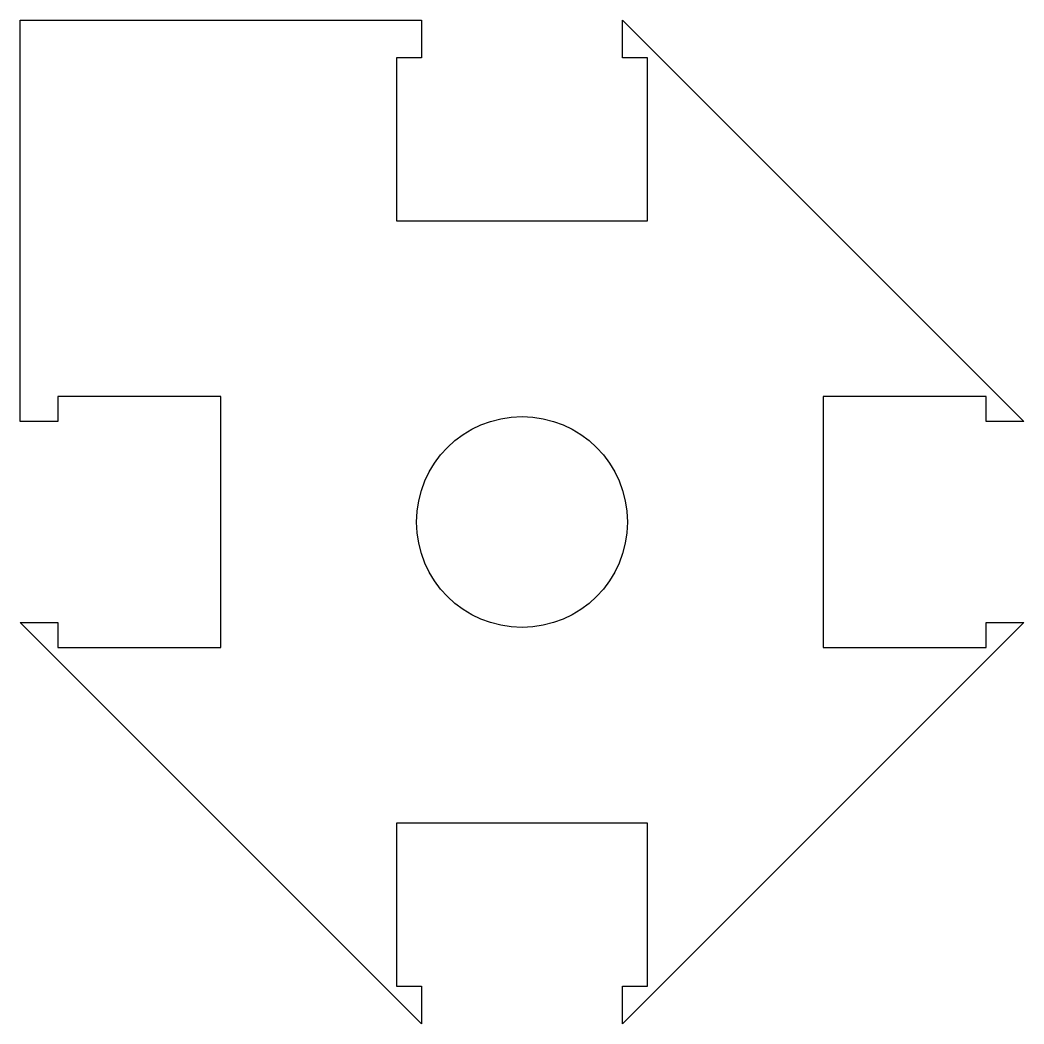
# Model space of a CAD drawing. Header units: metres. Extents: x -20 to 20, y -20 to 20.
import ezdxf

# ---------------------------------------------------------------- set-up
doc = ezdxf.new("R2010")
doc.units = ezdxf.units.M

msp = doc.modelspace()

# ---------------------------------------------------------------- linework, layer by layer
at = {"layer": 'INNER'}
msp.add_circle((0, 0), 4.2, dxfattribs=at)
at = {"layer": 'OUTER'}
msp.add_lwpolyline([(-20, 20), (-4, 20), (-4, 18.5), (-5, 18.5), (-5, 12), (5, 12), (5, 18.5), (4, 18.5), (4, 20), (20, 4), (18.5, 4), (18.5, 5), (12, 5), (12, -5), (18.5, -5), (18.5, -4), (20, -4), (4, -20), (4, -18.5), (5, -18.5), (5, -12), (-5, -12), (-5, -18.5), (-4, -18.5), (-4, -20), (-20, -4), (-18.5, -4), (-18.5, -5), (-12, -5), (-12, 5), (-18.5, 5), (-18.5, 4), (-20, 4)], close=True, dxfattribs=at)

doc.saveas('drawing.dxf')
